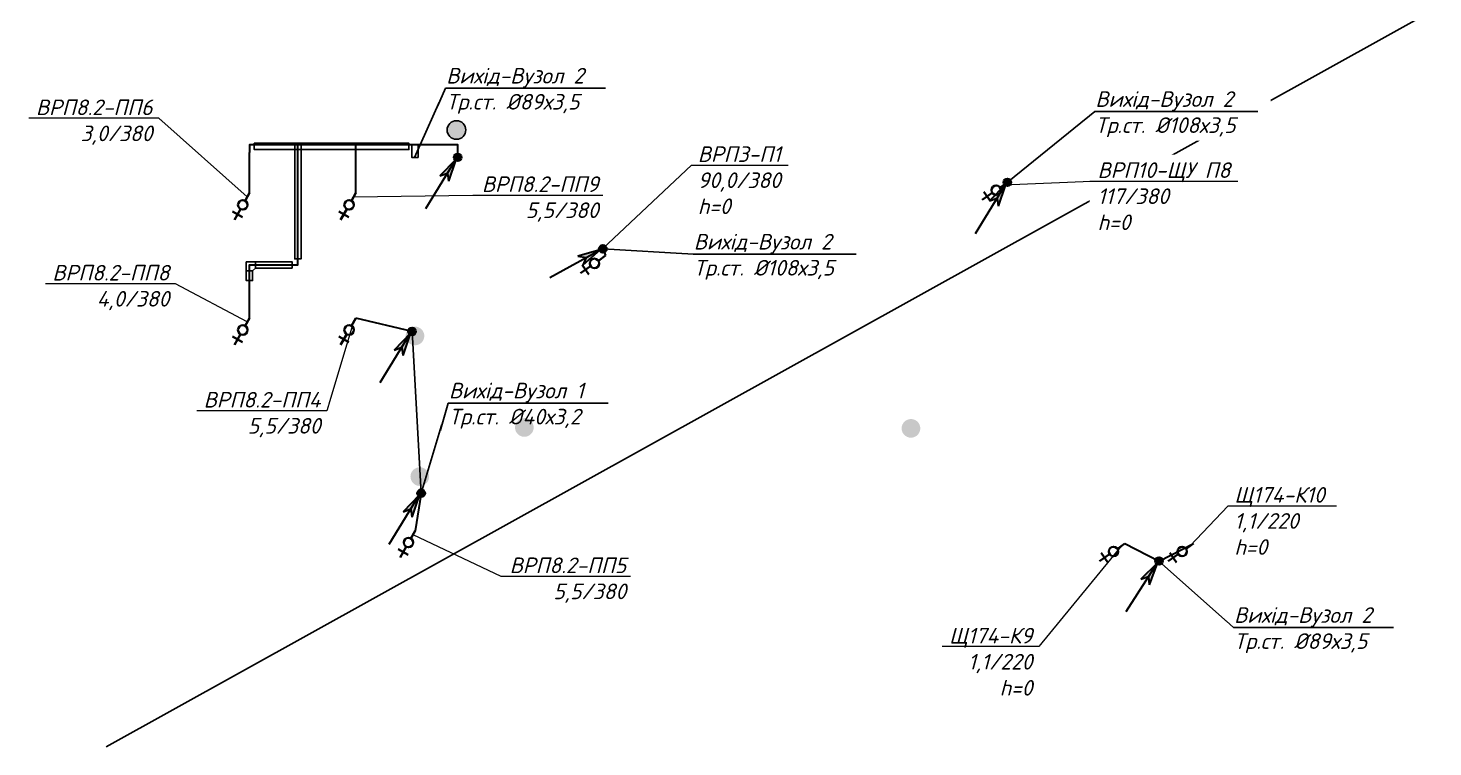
# Model space of a CAD drawing. Header units: millimetres. Extents: x -164867 to 807677, y -316775 to 513985.
# Drawn here: x 731310 to 753770, y 257976 to 269471 of the extents above; entities that cross this region are included whole.
import ezdxf
from ezdxf import colors
from ezdxf.entities.mleader import LeaderData, LeaderLine
from ezdxf.math import Vec2, Vec3

# ---------------------------------------------------------------- set-up
doc = ezdxf.new("R2010")
doc.units = ezdxf.units.MM
doc.layers.get('Defpoints').update_dxf_attribs({"color": 140})
for name, color, linetype, lineweight in [('E_Аварійні мережі', 1, 'Continuous', 30), ('E_В лотку', 5, 'Kabl_in_Lotok', 30), ('E_В лотку_аварійні', 1, 'Kabl_in_Lotok', 30), ('E_Обладнання', 84, 'Continuous', 35), ('E_Позначення', 7, 'Continuous', 15), ('E_Розп. мережі', 5, 'Continuous', 30)]:
    doc.layers.add(name, color=color, linetype=linetype, lineweight=lineweight)
doc.layers.add('выноски', color=7, linetype='Continuous')
doc.styles.add('GOST 2.304', font='isocpeui.ttf')
doc.styles.add('RomanS', font='romans.shx')
doc.styles.get("Standard").update_dxf_attribs({"font": 'arial.ttf'})
doc.styles.add('ГОСТ 2.304', font='isocpeui.ttf')
doc.linetypes.add('Kabl_in_Lotok', pattern='A,10,[130,ltypeshp.shx,S=1,R=0,X=0,Y=0],1,[130,ltypeshp.shx,S=1,R=90,X=0,Y=-1],1,[130,ltypeshp.shx,S=1,R=0,X=0,Y=0],10', length=22)

# ---------------------------------------------------------------- blocks, each defined once
blk = doc.blocks.new('электровывод')
at = {"color": 0, "linetype": 'ByBlock', "lineweight": -2}
for p, q in [((-123, 124), (-205, 207)), ((-202, 127), (-125, 204)), ((-59, 60), (0, 0))]:
    blk.add_line(p, q, dxfattribs=at)
blk.add_circle((-91, 92), 44.9, dxfattribs=at)
blk = doc.blocks.new('_None')
blk = doc.blocks.new('*U69')
at = {"lineweight": -2}
h = blk.add_hatch(color=256, dxfattribs=at)
edge = h.paths.add_edge_path()
edge.add_arc((0.07, 0), 1.28, 0, 360)
h = blk.add_hatch(color=256, dxfattribs=at)
h.paths.add_polyline_path([(-0.47, -0.71), (-5.33, -6.22), (-2.9, -5.18)])
h.paths.add_polyline_path([(-0.47, -0.71), (-2.9, -5.18), (-2.45, -7.79)])
for p, q in [((-9.24, -16.84), (-0.47, -0.71)), ((-0.47, -0.71), (-5.33, -6.22)), ((-0.47, -0.71), (-5.33, -6.22)), ((-0.47, -0.71), (-2.45, -7.79)), ((-0.47, -0.71), (-2.45, -7.79)), ((-5.33, -6.22), (-2.9, -5.18)), ((-5.33, -6.22), (-2.9, -5.18)), ((-2.9, -5.18), (-2.45, -7.79)), ((-2.9, -5.18), (-2.45, -7.79))]:
    blk.add_line(p, q, dxfattribs=at)
blk.add_circle((0.11, 0), 1.24, dxfattribs=at)
blk = doc.blocks.new('A$C7FF703E6')
at = {"linetype": 'Continuous'}
for p, q in [((0, 145), (100, 145)), ((0, 145), (0, 0)), ((100, 145), (145, 100)), ((145, 100), (145, 0)), ((145, 0), (0, 0))]:
    blk.add_line(p, q, dxfattribs=at)
blk = doc.blocks.new('Лотки покрівлі')
at = {"layer": 'Defpoints'}
for points in [[(67651, 48195), (65177, 48195), (65177, 48095), (67651, 48095)], [(67651, 48195), (65177, 48195), (65177, 48195), (67651, 48195)], [(67651, 48095), (65177, 48095), (65177, 48195), (67651, 48195)], [(67651, 48095), (65177, 48095), (65177, 48095), (67651, 48095)], [(65826, 48174), (65826, 46345), (65926, 46345), (65926, 48174)], [(65826, 48174), (65826, 46345), (65826, 46345), (65826, 48174)], [(65926, 48174), (65926, 46345), (65826, 46345), (65826, 48174)], [(65926, 48174), (65926, 46345), (65926, 46345), (65926, 48174)], [(67796, 47969), (67796, 48174), (67696, 48174), (67696, 47969)], [(67696, 47969), (67696, 48174), (67796, 48174), (67796, 47969)], [(67696, 47969), (67696, 48174), (67696, 48174), (67696, 47969)], [(67796, 47969), (67796, 48174), (67796, 48174), (67796, 47969)], [(65781, 46300), (65195, 46300), (65195, 46200), (65781, 46200)], [(65781, 46300), (65195, 46300), (65195, 46300), (65781, 46300)], [(65781, 46200), (65195, 46200), (65195, 46300), (65781, 46300)], [(65050, 46155), (65050, 46000), (65150, 46000), (65150, 46155)], [(65050, 46155), (65050, 46000), (65050, 46000), (65050, 46155)], [(65150, 46155), (65150, 46000), (65050, 46000), (65050, 46155)], [(65150, 46155), (65150, 46000), (65150, 46000), (65150, 46155)], [(65781, 46200), (65195, 46200), (65195, 46200), (65781, 46200)]]:
    blk.add_3dface(points, dxfattribs=at)
at = {"layer": 'Defpoints', "xscale": -1, "rotation": 180}
blk.add_blockref('A$C7FF703E6', (65050, 46300), dxfattribs=at)
at = {"layer": 'Defpoints', "style": 'RomanS', "flags": 9}
for tag, p in [('SYMBOL', (43986, 60117)), ('ID', (43986, 60114)), ('NAME', (43986, 60111)), ('TYP', (43986, 60107)), ('LENGTH', (43986, 60104)), ('ATT_1', (43986, 60101)), ('ATT_2', (43986, 60097)), ('ATT_3', (43986, 60094)), ('ATT_4', (43986, 60090)), ('ATT_5', (43986, 60086)), ('LUSTRO', (43986, 60083)), ('P1', (43986, 60079)), ('P2', (43986, 60076)), ('AN', (43986, 60073)), ('AN', (91705, -10656)), ('P2', (91705, -10659)), ('P1', (91705, -10662)), ('LUSTRO', (91705, -10665)), ('ATT_5', (91705, -10669)), ('ATT_4', (91705, -10672)), ('ATT_3', (91705, -10676)), ('ATT_2', (91705, -10679)), ('ATT_1', (91705, -10683)), ('LENGTH', (91705, -10686)), ('TYP', (91705, -10690)), ('NAME', (91705, -10693)), ('ID', (91705, -10696)), ('SYMBOL', (91705, -10699))]:
    blk.add_attdef(tag, p, '', height=3, dxfattribs=at)
at = {"layer": 'Defpoints', "flags": 1}
for tag, p in [('ATT_3', (67746, 48269)), ('ATT_2', (67746, 48269)), ('AN', (67746, 48269)), ('ATT_5', (67746, 48269)), ('ATT_4', (67746, 48269)), ('ATT_1', (67746, 48269)), ('TYP', (67746, 48269)), ('P2Y', (67746, 48269)), ('P2X', (67746, 48269)), ('P1Y', (67746, 48269)), ('P1X', (67746, 48269)), ('NAME', (67746, 48269)), ('ATT_3', (65082, 48145)), ('ATT_2', (65082, 48145)), ('AN', (65082, 48145)), ('ATT_5', (65082, 48145)), ('ATT_4', (65082, 48145)), ('ATT_1', (65082, 48145)), ('TYP', (65082, 48145)), ('P2Y', (65082, 48145)), ('P2X', (65082, 48145)), ('P1Y', (65082, 48145)), ('P1X', (65082, 48145)), ('NAME', (65082, 48145)), ('LENGTH', (65876, 48174)), ('ID', (65926, 48174)), ('LENGTH', (67746, 48145)), ('ID', (67746, 48095)), ('ID', (67696, 47969)), ('LENGTH', (67746, 47969)), ('AN', (65100, 46250)), ('ATT_5', (65100, 46250)), ('ATT_4', (65100, 46250)), ('ATT_3', (65100, 46250)), ('ATT_2', (65100, 46250)), ('ATT_1', (65100, 46250)), ('TYP', (65100, 46250)), ('P2Y', (65100, 46250)), ('P1Y', (65100, 46250)), ('P2X', (65100, 46250)), ('P1X', (65100, 46250)), ('NAME', (65100, 46250)), ('LENGTH', (65100, 46250)), ('ID', (65150, 46250)), ('AN', (65876, 46250)), ('ATT_5', (65876, 46250)), ('ATT_4', (65876, 46250)), ('ATT_3', (65876, 46250)), ('ATT_2', (65876, 46250)), ('ATT_1', (65876, 46250)), ('TYP', (65876, 46250)), ('LENGTH', (65876, 46250)), ('P2Y', (65876, 46250)), ('P1Y', (65876, 46250)), ('P2X', (65876, 46250)), ('P1X', (65876, 46250)), ('NAME', (65876, 46250)), ('ID', (65876, 46200)), ('AN', (65100, 46000)), ('ATT_5', (65100, 46000)), ('ATT_4', (65100, 46000)), ('ATT_3', (65100, 46000)), ('ATT_2', (65100, 46000)), ('ATT_1', (65100, 46000)), ('TYP', (65100, 46000)), ('LUSTRO', (65100, 46000)), ('P2Y', (65100, 46000)), ('P1Y', (65100, 46000)), ('P2X', (65100, 46000)), ('P1X', (65100, 46000)), ('NAME', (65100, 46000)), ('AN', (-582, 33794, 0)), ('ATT_5', (-582, 33794, 0)), ('ATT_4', (-582, 33794, 0)), ('ATT_3', (-582, 33794, 0)), ('ATT_2', (-582, 33794, 0)), ('ATT_1', (-582, 33794, 0)), ('TYP', (-582, 33794, 0)), ('LUSTRO', (-582, 33794, 0)), ('P2Y', (-582, 33794, 0)), ('P1Y', (-582, 33794, 0)), ('P2X', (-582, 33794, 0)), ('P1X', (-582, 33794, 0)), ('NAME', (-582, 33794, 0)), ('ID', (-367, 33439)), ('LENGTH', (-367, 33414)), ('AN', (146, 33414, 0)), ('ATT_5', (146, 33414, 0)), ('ATT_4', (146, 33414, 0)), ('ATT_3', (146, 33414, 0)), ('ATT_2', (146, 33414, 0)), ('ATT_1', (146, 33414, 0)), ('TYP', (146, 33414, 0)), ('LUSTRO', (146, 33414, 0)), ('P2Y', (146, 33414, 0)), ('P1Y', (146, 33414, 0)), ('P2X', (146, 33414, 0)), ('P1X', (146, 33414, 0)), ('NAME', (146, 33414, 0)), ('ID', (-367, 32340, 0)), ('LENGTH', (-367, 32315, 0)), ('AN', (146, 32315)), ('ATT_5', (146, 32315)), ('ATT_4', (146, 32315)), ('ATT_3', (146, 32315)), ('ATT_2', (146, 32315)), ('ATT_1', (146, 32315)), ('TYP', (146, 32315)), ('LUSTRO', (146, 32315)), ('P2Y', (146, 32315)), ('P1Y', (146, 32315)), ('P2X', (146, 32315)), ('P1X', (146, 32315)), ('NAME', (146, 32315)), ('AN', (31003, 25588)), ('ATT_5', (31003, 25588)), ('ATT_4', (31003, 25588)), ('ATT_3', (31003, 25588)), ('ATT_2', (31003, 25588)), ('ATT_1', (31003, 25588)), ('TYP', (31003, 25588)), ('ID', (31003, 25613)), ('LENGTH', (31003, 25588)), ('P2Y', (31003, 25588)), ('P1Y', (31003, 25588)), ('P2X', (31003, 25588)), ('P1X', (31003, 25588)), ('NAME', (31003, 25588)), ('AN', (33405, 25588)), ('ATT_5', (33405, 25588)), ('ATT_4', (33405, 25588)), ('ATT_3', (33405, 25588)), ('ATT_2', (33405, 25588)), ('ATT_1', (33405, 25588)), ('TYP', (33405, 25588)), ('P2Y', (33405, 25588)), ('P1Y', (33405, 25588)), ('P2X', (33405, 25588)), ('P1X', (33405, 25588)), ('NAME', (33405, 25588)), ('LENGTH', (33405, 25588)), ('ID', (33430, 25588)), ('LENGTH', (31511, 25518)), ('ID', (31536, 25518)), ('ID', (29603, 25313)), ('LENGTH', (29603, 25288)), ('ID', (30978, 25288)), ('AN', (31003, 25288)), ('ATT_5', (31003, 25288)), ('ATT_4', (31003, 25288)), ('ATT_3', (31003, 25288)), ('ATT_2', (31003, 25288)), ('ATT_1', (31003, 25288)), ('TYP', (31003, 25288)), ('LENGTH', (31003, 25288)), ('P2Y', (31003, 25288)), ('P1Y', (31003, 25288)), ('P2X', (31003, 25288)), ('P1X', (31003, 25288)), ('NAME', (31003, 25288)), ('AN', (31511, 25318)), ('ATT_5', (31511, 25318)), ('ATT_4', (31511, 25318)), ('ATT_3', (31511, 25318)), ('ATT_2', (31511, 25318)), ('ATT_1', (31511, 25318)), ('TYP', (31511, 25318)), ('LUSTRO', (31511, 25318)), ('P2Y', (31511, 25318)), ('P1Y', (31511, 25318)), ('P2X', (31511, 25318)), ('P1X', (31511, 25318)), ('NAME', (31511, 25318)), ('AN', (33405, 25318)), ('ATT_5', (33405, 25318)), ('ATT_4', (33405, 25318)), ('ATT_3', (33405, 25318)), ('ATT_2', (33405, 25318)), ('ATT_1', (33405, 25318)), ('TYP', (33405, 25318)), ('LUSTRO', (33405, 25318)), ('P2Y', (33405, 25318)), ('P1Y', (33405, 25318)), ('P2X', (33405, 25318)), ('P1X', (33405, 25318)), ('NAME', (33405, 25318)), ('AN', (-1644, 21431)), ('ATT_5', (-1644, 21431)), ('ATT_4', (-1644, 21431)), ('ATT_3', (-1644, 21431)), ('ATT_2', (-1644, 21431)), ('ATT_1', (-1644, 21431)), ('TYP', (-1644, 21431)), ('LUSTRO', (-1644, 21431)), ('P2Y', (-1644, 21431)), ('P1Y', (-1644, 21431)), ('P2X', (-1644, 21431)), ('P1X', (-1644, 21431)), ('NAME', (-1644, 21431)), ('LENGTH', (-797, 21431)), ('ID', (-797, 21406)), ('AN', (-1644, 19409)), ('ATT_5', (-1644, 19409)), ('ATT_4', (-1644, 19409)), ('ATT_3', (-1644, 19409)), ('ATT_2', (-1644, 19409)), ('ATT_1', (-1644, 19409)), ('TYP', (-1644, 19409)), ('LUSTRO', (-1644, 19409)), ('P2Y', (-1644, 19409)), ('P1Y', (-1644, 19409)), ('P2X', (-1644, 19409)), ('P1X', (-1644, 19409)), ('NAME', (-1644, 19409)), ('LENGTH', (-797, 19409)), ('ID', (-797, 19384)), ('AN', (-1644, 18289)), ('ATT_5', (-1644, 18289)), ('ATT_4', (-1644, 18289)), ('ATT_3', (-1644, 18289)), ('ATT_2', (-1644, 18289)), ('ATT_1', (-1644, 18289)), ('TYP', (-1644, 18289)), ('LUSTRO', (-1644, 18289)), ('P2Y', (-1644, 18289)), ('P1Y', (-1644, 18289)), ('P2X', (-1644, 18289)), ('P1X', (-1644, 18289)), ('NAME', (-1644, 18289)), ('LENGTH', (-797, 18289)), ('ID', (-797, 18264)), ('AN', (-1644, 17184)), ('ATT_5', (-1644, 17184)), ('ATT_4', (-1644, 17184)), ('ATT_3', (-1644, 17184)), ('ATT_2', (-1644, 17184)), ('ATT_1', (-1644, 17184)), ('TYP', (-1644, 17184)), ('LUSTRO', (-1644, 17184)), ('P2Y', (-1644, 17184)), ('P1Y', (-1644, 17184)), ('P2X', (-1644, 17184)), ('P1X', (-1644, 17184)), ('NAME', (-1644, 17184)), ('LENGTH', (-797, 17184)), ('ID', (-797, 17159)), ('AN', (70986, 16462)), ('ATT_5', (70986, 16462)), ('ATT_4', (70986, 16462)), ('ATT_3', (70986, 16462)), ('ATT_2', (70986, 16462)), ('ATT_1', (70986, 16462)), ('TYP', (70986, 16462)), ('P2Y', (70986, 16462)), ('P1Y', (70986, 16462)), ('P2X', (70986, 16462)), ('P1X', (70986, 16462)), ('NAME', (70986, 16462)), ('AN', (-1644, 16079)), ('ATT_5', (-1644, 16079)), ('ATT_4', (-1644, 16079)), ('ATT_3', (-1644, 16079)), ('ATT_2', (-1644, 16079)), ('ATT_1', (-1644, 16079)), ('TYP', (-1644, 16079)), ('LUSTRO', (-1644, 16079)), ('P2Y', (-1644, 16079)), ('P1Y', (-1644, 16079)), ('P2X', (-1644, 16079)), ('P1X', (-1644, 16079)), ('NAME', (-1644, 16079)), ('LENGTH', (-797, 16079)), ('ID', (-797, 16054)), ('AN', (-1644, 14974)), ('ATT_5', (-1644, 14974)), ('ATT_4', (-1644, 14974)), ('ATT_3', (-1644, 14974)), ('ATT_2', (-1644, 14974)), ('ATT_1', (-1644, 14974)), ('TYP', (-1644, 14974)), ('LUSTRO', (-1644, 14974)), ('P2Y', (-1644, 14974)), ('P1Y', (-1644, 14974)), ('P2X', (-1644, 14974)), ('P1X', (-1644, 14974)), ('NAME', (-1644, 14974)), ('LENGTH', (-797, 14974)), ('ID', (-797, 14949)), ('ID', (-657, 14644)), ('LENGTH', (-582, 14644)), ('ID', (66933, 14684)), ('LENGTH', (66933, 14609)), ('LENGTH', (67906, 14609)), ('ID', (67906, 14684)), ('AN', (68533, 14609)), ('ATT_5', (68533, 14609)), ('ATT_4', (68533, 14609)), ('ATT_3', (68533, 14609)), ('ATT_2', (68533, 14609)), ('ATT_1', (68533, 14609)), ('TYP', (68533, 14609)), ('P2Y', (68533, 14609)), ('P1Y', (68533, 14609)), ('P2X', (68533, 14609)), ('P1X', (68533, 14609)), ('NAME', (68533, 14609)), ('LENGTH', (69386, 14609)), ('ID', (69386, 14684)), ('AN', (69506, 14609)), ('ATT_5', (69506, 14609)), ('ATT_4', (69506, 14609)), ('ATT_3', (69506, 14609)), ('ATT_2', (69506, 14609)), ('ATT_1', (69506, 14609)), ('TYP', (69506, 14609)), ('P2Y', (69506, 14609)), ('P1Y', (69506, 14609)), ('P2X', (69506, 14609)), ('P1X', (69506, 14609)), ('NAME', (69506, 14609)), ('ID', (70911, 14609)), ('AN', (70986, 14609)), ('ATT_5', (70986, 14609)), ('ATT_4', (70986, 14609)), ('ATT_3', (70986, 14609)), ('ATT_2', (70986, 14609)), ('ATT_1', (70986, 14609)), ('TYP', (70986, 14609)), ('LENGTH', (70986, 14609)), ('P2Y', (70986, 14609)), ('P1Y', (70986, 14609)), ('P2X', (70986, 14609)), ('P1X', (70986, 14609)), ('NAME', (70986, 14609)), ('LENGTH', (70986, 14489)), ('ID', (71061, 14489)), ('AN', (70986, 11569)), ('ATT_5', (70986, 11569)), ('ATT_4', (70986, 11569)), ('ATT_3', (70986, 11569)), ('ATT_2', (70986, 11569)), ('ATT_1', (70986, 11569)), ('TYP', (70986, 11569)), ('P2Y', (70986, 11569)), ('P1Y', (70986, 11569)), ('P2X', (70986, 11569)), ('P1X', (70986, 11569)), ('NAME', (70986, 11569)), ('ATT_3', (66940, 3004)), ('ATT_2', (66940, 3004)), ('AN', (66940, 3004)), ('ATT_5', (66940, 3004)), ('ATT_4', (66940, 3004)), ('ATT_1', (66940, 3004)), ('TYP', (66940, 3004)), ('ID', (66940, 3029)), ('LENGTH', (66940, 3004)), ('P2Y', (66940, 3004)), ('P2X', (66940, 3004)), ('P1Y', (66940, 3004)), ('P1X', (66940, 3004)), ('NAME', (66940, 3004)), ('ATT_3', (70972, 3004)), ('ATT_2', (70972, 3004)), ('AN', (70972, 3004)), ('ATT_5', (70972, 3004)), ('ATT_4', (70972, 3004)), ('ATT_1', (70972, 3004)), ('TYP', (70972, 3004)), ('P2Y', (70972, 3004)), ('P2X', (70972, 3004)), ('P1Y', (70972, 3004)), ('P1X', (70972, 3004)), ('NAME', (70972, 3004)), ('ID', (66915, 2250)), ('LENGTH', (66940, 2250)), ('AN', (12550, 750)), ('ATT_5', (12550, 750)), ('ATT_4', (12550, 750)), ('ATT_3', (12550, 750)), ('ATT_2', (12550, 750)), ('ATT_1', (12550, 750)), ('TYP', (12550, 750)), ('ID', (12550, 775)), ('P2Y', (12550, 750)), ('P1Y', (12550, 750)), ('P2X', (12550, 750)), ('P1X', (12550, 750)), ('NAME', (12550, 750)), ('LENGTH', (12550, 750)), ('AN', (15171, 750)), ('ATT_5', (15171, 750)), ('ATT_4', (15171, 750)), ('ATT_3', (15171, 750)), ('ATT_2', (15171, 750)), ('ATT_1', (15171, 750)), ('TYP', (15171, 750)), ('LUSTRO', (15171, 750)), ('P2Y', (15171, 750)), ('P1Y', (15171, 750)), ('P2X', (15171, 750)), ('P1X', (15171, 750)), ('NAME', (15171, 750)), ('ID', (12525, 0)), ('LENGTH', (12550, 0))]:
    blk.add_attdef(tag, p, '', height=25, dxfattribs=at)
for tag, p in [('LENGTH', (66836, 15180)), ('LENGTH', (66836, 15015)), ('ID', (66911, 15180)), ('LUSTRO', (66836, 14895)), ('ATT_3', (66836, 14895)), ('ATT_2', (66836, 14895)), ('P2Y', (66836, 14895)), ('P2X', (66836, 14895)), ('LUSTRO', (66836, 14729)), ('ATT_3', (66836, 14729)), ('ATT_2', (66836, 14729)), ('ATT_5', (66836, 14895)), ('ATT_4', (66836, 14895)), ('ATT_1', (66836, 14895)), ('NAME', (66836, 14895)), ('TYP', (66836, 14895)), ('P1Y', (66836, 14895)), ('P1X', (66836, 14895)), ('AN', (66836, 14895)), ('ATT_4', (66836, 14729)), ('ATT_5', (66836, 14729)), ('ATT_1', (66836, 14729)), ('NAME', (66836, 14729)), ('ID', (66911, 15015)), ('P2Y', (66836, 14729)), ('P2X', (66836, 14729)), ('TYP', (66836, 14729)), ('P1Y', (66836, 14729)), ('P1X', (66836, 14729)), ('AN', (66836, 14729))]:
    blk.add_attdef(tag, p, '', height=25, rotation=90, dxfattribs=at)

msp = doc.modelspace()

# ---------------------------------------------------------------- linework, layer by layer
at = {"layer": 'E_Аварійні мережі'}
for points in [[(736548.16, 266834.03), (736548.16, 267602.93)], [(734848.21, 266833.87), (734848.23, 267483.87)], [(734848.2, 264833.54), (734848.2, 265433.16)], [(737448.16, 264618.58), (736548.16, 264833.54)], [(737593.76, 262033.54), (737498.03, 261434)]]:
    msp.add_lwpolyline(points, dxfattribs=at)
msp.add_circle((737448.16, 264618.58), 25, dxfattribs=at)
at = {"layer": 'E_В лотку'}
msp.add_circle((746967.25, 267003.12), 50, dxfattribs=at)
at = {"layer": 'E_В лотку_аварійні', "ltscale": 100}
for points in [[(734848.2, 265433.16), (734848.2, 265683.16), (735623.92, 265683.16), (735623.92, 267602.93)], [(738179.19, 267402.93), (738179.19, 267602.93), (734848.23, 267602.93), (734848.23, 267483.87)]]:
    msp.add_lwpolyline(points, dxfattribs=at)
at = {"layer": 'E_Розп. мережі'}
for points in [[(740448.82, 265955.83), (740491.23, 265955.83), (740544, 265832.54)], [(748842.13, 261227.13), (749391.74, 260947.93), (749941.13, 261227.13)]]:
    msp.add_lwpolyline(points, dxfattribs=at)

# ---------------------------------------------------------------- block references
at = {"layer": 'E_Аварійні мережі', "xscale": 50.00000000000003, "yscale": 50.00000000000003, "zscale": 50.00000000000003, "rotation": 357.0874877686715}
for p in [(738172.9, 267403.28), (737442.57, 264618.93), (737588.17, 262033.89)]:
    msp.add_blockref('*U69', p, dxfattribs=at)
at = {"layer": 'E_Обладнання', "xscale": -1.687500000021706, "yscale": 1.687500000021705, "zscale": 1.687500000021704}
for p, rotation in [((746967.25, 267003.12), 169.4892115701172), ((734848.2, 266833.87), 195.3553398240153), ((736548.16, 266834.03), 195.3553398240153), ((740544, 265832.54), 169.4892115701172), ((734848.2, 264833.54), 195.3553398240153), ((736548.16, 264833.54), 195.3553398240153), ((737498.03, 261434), 195.3553398240153), ((748842.13, 261227.13), 169.4892115701172), ((749941.13, 261227.13), 169.4892115701172)]:
    msp.add_blockref('электровывод', p, dxfattribs=dict(at, rotation=rotation))
at = {"layer": 'E_Розп. мережі'}
for p, xscale, yscale, zscale, rotation in [((746961.66, 267003.46), 50.00000000000003, 50.00000000000003, 50.00000000000003, 357.0874877686715), ((749386.16, 260948.39), 50.00000000000002, 50.00000000000002, 50.00000000000002, 355.953213338055)]:
    msp.add_blockref('*U69', p, dxfattribs=dict(at, xscale=xscale, yscale=yscale, zscale=zscale, rotation=rotation))

# ---------------------------------------------------------------- next in the draw order: leaders
at = {"layer": 'Defpoints', "color": 2, "ltscale": 100}
ml = msp.add_multileader_mtext('Standard', dxfattribs=at)
ml.set_content('Показати гусаки\\PДодати трубу поліамідну', color=2, style='ГОСТ 2.304')
ml.set_leader_properties(color=256, linetype='ByLayer', lineweight=-1)
ml.set_arrow_properties(name='NONE')
ml.build(insert=Vec2(0, 0))
ml.multileader.update_dxf_attribs({"has_dogleg": 0, "text_left_attachment_type": 6, "text_right_attachment_type": 6, "text_top_attachment_type": 10, "dogleg_length": 0, "arrow_head_size": 5})
ctx = ml.context
ctx.base_point, ctx.char_height, ctx.arrow_head_size, ctx.landing_gap_size, ctx.plane_origin = Vec3(774032.72, 281005.14), 937.5, 5, 500, Vec3(775562.78, 281362.64)
ctx.left_attachment, ctx.right_attachment = 6, 6
notes = []
notes.append((ctx, [(0, (1, 1, 0), (774032.72, 281005.14), (1, 0), 0, [(2, [(732558.46, 257976.42)], 0, [])])]))
ctx.mtext.insert, ctx.mtext.flow_direction = Vec3(774532.72, 282223.89), 5
ctx.mtext.has_bg_fill, ctx.mtext.bg_color, ctx.mtext.bg_scale_factor, ctx.mtext.bg_transparency, ctx.mtext.use_window_bg_color = 1, -1027028792, 1.5, 0, 1
for ctx, leaders in notes:
    for number, flags, end, landing, length, lines in leaders:
        leader = LeaderData()
        leader.index, (leader.has_last_leader_line, leader.has_dogleg_vector, leader.attachment_direction) = number, flags
        leader.last_leader_point, leader.dogleg_vector, leader.dogleg_length = Vec3(end), Vec3(landing), length
        for number, points, colour, breaks in lines:
            line = LeaderLine()
            line.index, line.vertices, line.color, line.breaks = number, Vec3.list(points), colors.encode_raw_color(colour), breaks
            leader.lines.append(line)
        ctx.leaders.append(leader)

# ---------------------------------------------------------------- next in the draw order: hatches: boundary and pattern name
h = msp.add_hatch(color=1)
h.dxf.hatch_style = 1
h.paths.add_polyline_path([(745276.25, 263070.14, 1), (745574.6, 263070.14, 1)])

# ---------------------------------------------------------------- next in the draw order: leaders
at = {"layer": 'E_Позначення'}
ml = msp.add_multileader_mtext('Standard', dxfattribs=at)
ml.set_content('Щ174-К9\\P1,1/220\\Ph=0', color=256, style='ГОСТ 2.304')
ml.set_leader_properties(color=256, linetype='ByLayer', lineweight=-1)
ml.set_arrow_properties(name='NONE')
ml.build(insert=Vec2(0, 0))
ml.multileader.update_dxf_attribs({"has_dogleg": 0, "text_left_attachment_type": 6, "text_right_attachment_type": 6, "dogleg_length": 0, "arrow_head_size": 1})
ctx = ml.context
ctx.base_point, ctx.char_height, ctx.arrow_head_size, ctx.landing_gap_size, ctx.plane_origin = Vec3(745850.96, 259579.84), 250, 1, 100, Vec3(768570.49, 260586.5)
ctx.left_attachment, ctx.right_attachment, ctx.text_align_type = 6, 6, 2
notes = []
notes.append((ctx, [(1, (1, 1, 0), (747467.63, 259579.84), (-1, 0), 0, [(0, [(748783.53, 261186.4)], 0, [])])]))
ctx.mtext.insert, ctx.mtext.alignment, ctx.mtext.flow_direction = Vec3(747367.63, 259879.84), 3, 5
ctx.mtext.has_bg_fill, ctx.mtext.bg_color, ctx.mtext.bg_scale_factor, ctx.mtext.bg_transparency, ctx.mtext.use_window_bg_color = 1, -1027028792, 1.5, 0, 1
at = {"layer": 'выноски', "color": 6, "ltscale": 100}
ml = msp.add_multileader_mtext('Standard', dxfattribs=at)
ml.set_content('Вихід-Вузол 2\\PТр.ст. %%C89х3,5 ', color=6, style='GOST 2.304')
ml.set_leader_properties()
ml.set_arrow_properties(name='NONE')
ml.build(insert=Vec2(0, 0))
ml.multileader.update_dxf_attribs({"text_left_attachment_type": 6, "text_right_attachment_type": 6})
ctx = ml.context
ctx.base_point, ctx.char_height, ctx.plane_origin = Vec3(737993.31, 268509.19), 250, Vec3(735821.31, 276360.14)
ctx.left_attachment, ctx.right_attachment = 6, 6
notes.append((ctx, [(0, (1, 1, 0), (737985.31, 268509.19), (1, 0), 8, [(1, [(737488.32, 267403.28)], 0, [])])]))
ctx.mtext.insert, ctx.mtext.width, ctx.mtext.defined_height, ctx.mtext.flow_direction = Vec3(737995.31, 268834.19), 2678.4939, 297.17, 5
ctx.mtext.has_bg_fill, ctx.mtext.bg_color, ctx.mtext.bg_scale_factor, ctx.mtext.bg_transparency, ctx.mtext.use_window_bg_color = 1, -1023410167, 1.5, 0, 1
ml = msp.add_multileader_mtext('Standard', dxfattribs=at)
ml.set_content('Вихід-Вузол 2\\PТр.ст. %%C108х3,5 ', color=6, style='GOST 2.304')
ml.set_leader_properties()
ml.set_arrow_properties(name='NONE')
ml.build(insert=Vec2(0, 0))
ml.multileader.update_dxf_attribs({"text_left_attachment_type": 6, "text_right_attachment_type": 6})
ctx = ml.context
ctx.base_point, ctx.char_height, ctx.plane_origin = Vec3(748371.88, 268135.41), 250, Vec3(745508.43, 275986.36)
ctx.left_attachment, ctx.right_attachment = 6, 6
notes.append((ctx, [(0, (1, 1, 0), (748363.88, 268135.41), (1, 0), 8, [(1, [(746961.66, 267003.46)], 0, [])])]))
ctx.mtext.insert, ctx.mtext.width, ctx.mtext.defined_height, ctx.mtext.flow_direction = Vec3(748373.88, 268460.41), 2678.4939, 297.17, 5
ctx.mtext.has_bg_fill, ctx.mtext.bg_color, ctx.mtext.bg_scale_factor, ctx.mtext.bg_transparency, ctx.mtext.use_window_bg_color = 1, -1023410167, 1.5, 0, 1
ml = msp.add_multileader_mtext('Standard', dxfattribs=at)
ml.set_content('Вихід-Вузол 2\\PТр.ст. %%C108х3,5 ', color=6, style='GOST 2.304')
ml.set_leader_properties()
ml.set_arrow_properties(name='NONE')
ml.build(insert=Vec2(0, 0))
ml.multileader.update_dxf_attribs({"text_left_attachment_type": 6, "text_right_attachment_type": 6})
ctx = ml.context
ctx.base_point, ctx.char_height, ctx.plane_origin = Vec3(741950.83, 265854.63), 250, Vec3(738998.17, 274801.39)
ctx.left_attachment, ctx.right_attachment = 6, 6
notes.append((ctx, [(0, (1, 1, 0), (741942.83, 265854.63), (1, 0), 8, [(1, [(740497.89, 265940.27)], 0, [])])]))
ctx.mtext.insert, ctx.mtext.width, ctx.mtext.defined_height, ctx.mtext.flow_direction = Vec3(741952.83, 266179.63), 2678.4939, 297.17, 5
ctx.mtext.has_bg_fill, ctx.mtext.bg_color, ctx.mtext.bg_scale_factor, ctx.mtext.bg_transparency, ctx.mtext.use_window_bg_color = 1, -1023410167, 1.5, 0, 1
ml = msp.add_multileader_mtext('Standard', dxfattribs=at)
ml.set_content('Вихід-Вузол 1\\PТр.ст. %%C40х3,2 ', color=6, style='GOST 2.304')
ml.set_leader_properties()
ml.set_arrow_properties(name='NONE')
ml.build(insert=Vec2(0, 0))
ml.multileader.update_dxf_attribs({"text_left_attachment_type": 6, "text_right_attachment_type": 6})
ctx = ml.context
ctx.base_point, ctx.char_height, ctx.plane_origin = Vec3(738036.25, 263474.62), 250, Vec3(735737.93, 263971.39)
ctx.left_attachment, ctx.right_attachment = 6, 6
notes.append((ctx, [(0, (1, 1, 0), (738028.25, 263474.62), (1, 0), 8, [(0, [(737448.16, 264618.58), (737593.76, 262033.54)], 0, [])])]))
ctx.mtext.insert, ctx.mtext.width, ctx.mtext.defined_height, ctx.mtext.flow_direction = Vec3(738038.25, 263799.62), 2678.4939, 297.17, 5
ctx.mtext.has_bg_fill, ctx.mtext.bg_color, ctx.mtext.bg_scale_factor, ctx.mtext.bg_transparency, ctx.mtext.use_window_bg_color = 1, -1023410167, 1.5, 0, 1
ml = msp.add_multileader_mtext('Standard', dxfattribs=at)
ml.set_content('Вихід-Вузол 2\\PТр.ст. %%C89х3,5 ', color=6, style='GOST 2.304')
ml.set_leader_properties()
ml.set_arrow_properties(name='NONE')
ml.build(insert=Vec2(0, 0))
ml.multileader.update_dxf_attribs({"text_left_attachment_type": 6, "text_right_attachment_type": 6})
ctx = ml.context
ctx.base_point, ctx.char_height, ctx.plane_origin = Vec3(750590.15, 259884.86), 250, Vec3(748418.16, 267735.81)
ctx.left_attachment, ctx.right_attachment = 6, 6
notes.append((ctx, [(0, (1, 1, 0), (750582.15, 259884.86), (1, 0), 8, [(1, [(749386.16, 260948.39)], 0, [])])]))
ctx.mtext.insert, ctx.mtext.width, ctx.mtext.defined_height, ctx.mtext.flow_direction = Vec3(750592.15, 260209.86), 2678.4939, 297.17, 5
ctx.mtext.has_bg_fill, ctx.mtext.bg_color, ctx.mtext.bg_scale_factor, ctx.mtext.bg_transparency, ctx.mtext.use_window_bg_color = 1, -1023410167, 1.5, 0, 1
for ctx, leaders in notes:
    for number, flags, end, landing, length, lines in leaders:
        leader = LeaderData()
        leader.index, (leader.has_last_leader_line, leader.has_dogleg_vector, leader.attachment_direction) = number, flags
        leader.last_leader_point, leader.dogleg_vector, leader.dogleg_length = Vec3(end), Vec3(landing), length
        for number, points, colour, breaks in lines:
            line = LeaderLine()
            line.index, line.vertices, line.color, line.breaks = number, Vec3.list(points), colors.encode_raw_color(colour), breaks
            leader.lines.append(line)
        ctx.leaders.append(leader)

# ---------------------------------------------------------------- next in the draw order: hatches: boundary and pattern name
h = msp.add_hatch(color=1)
h.dxf.hatch_style = 1
h.paths.add_polyline_path([(738009.37, 267841.05, 1), (738307.72, 267841.05, 1)])
h = msp.add_hatch(color=1)
h.dxf.hatch_style = 1
h.paths.add_polyline_path([(737346.23, 264547.47, 1), (737644.58, 264547.47, 1)])
h = msp.add_hatch(color=1)
h.dxf.hatch_style = 1
h.paths.add_polyline_path([(739094.81, 263084.49, 1), (739393.16, 263084.49, 1)])
h = msp.add_hatch(color=1)
h.dxf.hatch_style = 1
h.paths.add_polyline_path([(737423.18, 262298.67, 1), (737721.53, 262298.67, 1)])

# ---------------------------------------------------------------- next in the draw order: linework, layer by layer
at = {"color": 1}
msp.add_circle((738158.54, 267841.05), 149.17, dxfattribs=at)

# ---------------------------------------------------------------- next in the draw order: block references
at = {"layer": 'E_Розп. мережі', "color": 2}
msp.add_blockref('Лотки покрівлі', (669748.16, 219433.54), dxfattribs=at)

# ---------------------------------------------------------------- next in the draw order: leaders
at = {"layer": 'E_Позначення'}
ml = msp.add_multileader_mtext('Standard', dxfattribs=at)
ml.set_content('ВРП10-ЩУ П8\\P117/380\\Ph=0', color=256, style='ГОСТ 2.304')
ml.set_leader_properties(color=256, linetype='ByLayer', lineweight=-1)
ml.set_arrow_properties(name='NONE')
ml.build(insert=Vec2(0, 0))
ml.multileader.update_dxf_attribs({"has_dogleg": 0, "text_left_attachment_type": 6, "text_right_attachment_type": 6, "dogleg_length": 0, "arrow_head_size": 1})
ctx = ml.context
ctx.base_point, ctx.char_height, ctx.arrow_head_size, ctx.landing_gap_size, ctx.plane_origin = Vec3(748308.45, 267024.01), 250, 1, 100, Vec3(766695.61, 266362.49)
ctx.left_attachment, ctx.right_attachment = 6, 6
notes = []
notes.append((ctx, [(0, (1, 1, 0), (748308.45, 267024.01), (1, 0), 0, [(0, [(746908.65, 266962.39)], 0, [])])]))
ctx.mtext.insert, ctx.mtext.flow_direction = Vec3(748408.45, 267324.01), 5
ctx.mtext.has_bg_fill, ctx.mtext.bg_color, ctx.mtext.bg_scale_factor, ctx.mtext.bg_transparency, ctx.mtext.use_window_bg_color = 1, -1027028792, 1.5, 0, 1
ml = msp.add_multileader_mtext('Standard', dxfattribs=at)
ml.set_content('Щ174-К10\\P1,1/220\\Ph=0', color=256, style='ГОСТ 2.304')
ml.set_leader_properties(color=256, linetype='ByLayer', lineweight=-1)
ml.set_arrow_properties(name='NONE')
ml.build(insert=Vec2(0, 0))
ml.multileader.update_dxf_attribs({"has_dogleg": 0, "text_left_attachment_type": 6, "text_right_attachment_type": 6, "dogleg_length": 0, "arrow_head_size": 1})
ctx = ml.context
ctx.base_point, ctx.char_height, ctx.arrow_head_size, ctx.landing_gap_size, ctx.plane_origin = Vec3(750495.66, 261831.51), 250, 1, 100, Vec3(769669.49, 260586.5)
ctx.left_attachment, ctx.right_attachment = 6, 6
notes.append((ctx, [(0, (1, 1, 0), (750495.66, 261831.51), (1, 0), 0, [(0, [(749882.53, 261186.4)], 0, [])])]))
ctx.mtext.insert, ctx.mtext.flow_direction = Vec3(750595.66, 262131.51), 5
ctx.mtext.has_bg_fill, ctx.mtext.bg_color, ctx.mtext.bg_scale_factor, ctx.mtext.bg_transparency, ctx.mtext.use_window_bg_color = 1, -1027028792, 1.5, 0, 1
for ctx, leaders in notes:
    for number, flags, end, landing, length, lines in leaders:
        leader = LeaderData()
        leader.index, (leader.has_last_leader_line, leader.has_dogleg_vector, leader.attachment_direction) = number, flags
        leader.last_leader_point, leader.dogleg_vector, leader.dogleg_length = Vec3(end), Vec3(landing), length
        for number, points, colour, breaks in lines:
            line = LeaderLine()
            line.index, line.vertices, line.color, line.breaks = number, Vec3.list(points), colors.encode_raw_color(colour), breaks
            leader.lines.append(line)
        ctx.leaders.append(leader)

# ---------------------------------------------------------------- next in the draw order: leaders
ml = msp.add_multileader_mtext('Standard', dxfattribs=at)
ml.set_content('ВРП8.2-ПП6\\P3,0/380', color=256, style='ГОСТ 2.304')
ml.set_leader_properties(color=256, linetype='ByLayer', lineweight=-1)
ml.set_arrow_properties(name='NONE')
ml.build(insert=Vec2(0, 0))
ml.multileader.update_dxf_attribs({"has_dogleg": 0, "text_left_attachment_type": 6, "text_right_attachment_type": 6, "dogleg_length": 0, "arrow_head_size": 1})
ctx = ml.context
ctx.base_point, ctx.char_height, ctx.arrow_head_size, ctx.landing_gap_size, ctx.plane_origin = Vec3(731303.46, 268028.52), 250, 1, 100, Vec3(755890.99, 265343.17)
ctx.left_attachment, ctx.right_attachment, ctx.text_align_type = 6, 6, 2
notes = []
notes.append((ctx, [(1, (1, 1, 0), (733398.16, 268028.52), (-1, 0), 0, [(0, [(734813.24, 266771.66)], 0, [])])]))
ctx.mtext.insert, ctx.mtext.alignment, ctx.mtext.flow_direction = Vec3(733298.16, 268328.52), 3, 5
ctx.mtext.has_bg_fill, ctx.mtext.bg_color, ctx.mtext.bg_scale_factor, ctx.mtext.bg_transparency, ctx.mtext.use_window_bg_color = 1, -1027028792, 1.5, 0, 1
ml = msp.add_multileader_mtext('Standard', dxfattribs=at)
ml.set_content('ВРП3-П1\\P90,0/380\\Ph=0', color=256, style='ГОСТ 2.304')
ml.set_leader_properties(color=256, linetype='ByLayer', lineweight=-1)
ml.set_arrow_properties(name='NONE')
ml.build(insert=Vec2(0, 0))
ml.multileader.update_dxf_attribs({"has_dogleg": 0, "text_left_attachment_type": 6, "text_right_attachment_type": 6, "dogleg_length": 0, "arrow_head_size": 1})
ctx = ml.context
ctx.base_point, ctx.char_height, ctx.arrow_head_size, ctx.landing_gap_size, ctx.plane_origin = Vec3(741916.89, 267279.88), 250, 1, 100, Vec3(760563.25, 266273.18)
ctx.left_attachment, ctx.right_attachment = 6, 6
notes.append((ctx, [(0, (1, 1, 0), (741916.89, 267279.88), (1, 0), 0, [(0, [(740493.2, 265943.32)], 0, [])])]))
ctx.mtext.insert, ctx.mtext.flow_direction = Vec3(742016.89, 267579.88), 5
ctx.mtext.has_bg_fill, ctx.mtext.bg_color, ctx.mtext.bg_scale_factor, ctx.mtext.bg_transparency, ctx.mtext.use_window_bg_color = 1, -1027028792, 1.5, 0, 1
ml = msp.add_multileader_mtext('Standard', dxfattribs=at)
ml.set_content('ВРП8.2-ПП8\\P4,0/380', color=256, style='ГОСТ 2.304')
ml.set_leader_properties(color=256, linetype='ByLayer', lineweight=-1)
ml.set_arrow_properties(name='NONE')
ml.build(insert=Vec2(0, 0))
ml.multileader.update_dxf_attribs({"has_dogleg": 0, "text_left_attachment_type": 6, "text_right_attachment_type": 6, "dogleg_length": 0, "arrow_head_size": 1})
ctx = ml.context
ctx.base_point, ctx.char_height, ctx.arrow_head_size, ctx.landing_gap_size, ctx.plane_origin = Vec3(731558.85, 265383.63), 250, 1, 100, Vec3(755890.99, 263342.84)
ctx.left_attachment, ctx.right_attachment, ctx.text_align_type = 6, 6, 2
notes.append((ctx, [(1, (1, 1, 0), (733668.32, 265383.63), (-1, 0), 0, [(0, [(734813.24, 264771.33)], 0, [])])]))
ctx.mtext.insert, ctx.mtext.alignment, ctx.mtext.flow_direction = Vec3(733568.32, 265683.63), 3, 5
ctx.mtext.has_bg_fill, ctx.mtext.bg_color, ctx.mtext.bg_scale_factor, ctx.mtext.bg_transparency, ctx.mtext.use_window_bg_color = 1, -1027028792, 1.5, 0, 1
ml = msp.add_multileader_mtext('Standard', dxfattribs=at)
ml.set_content('ВРП8.2-ПП5\\P5,5/380', color=256, style='ГОСТ 2.304')
ml.set_leader_properties(color=256, linetype='ByLayer', lineweight=-1)
ml.set_arrow_properties(name='NONE')
ml.build(insert=Vec2(0, 0))
ml.multileader.update_dxf_attribs({"has_dogleg": 0, "text_left_attachment_type": 6, "text_right_attachment_type": 6, "dogleg_length": 0, "arrow_head_size": 1})
ctx = ml.context
ctx.base_point, ctx.char_height, ctx.arrow_head_size, ctx.landing_gap_size, ctx.plane_origin = Vec3(738865.39, 260705.09), 250, 1, 100, Vec3(758540.81, 259943.3)
ctx.left_attachment, ctx.right_attachment, ctx.text_align_type = 6, 6, 2
notes.append((ctx, [(0, (1, 1, 0), (738865.39, 260705.09), (1, 0), 0, [(0, [(737463.07, 261371.79)], 0, [])])]))
ctx.mtext.insert, ctx.mtext.alignment, ctx.mtext.flow_direction = Vec3(740873.15, 261005.09), 3, 5
ctx.mtext.has_bg_fill, ctx.mtext.bg_color, ctx.mtext.bg_scale_factor, ctx.mtext.bg_transparency, ctx.mtext.use_window_bg_color = 1, -1027028792, 1.5, 0, 1
for ctx, leaders in notes:
    for number, flags, end, landing, length, lines in leaders:
        leader = LeaderData()
        leader.index, (leader.has_last_leader_line, leader.has_dogleg_vector, leader.attachment_direction) = number, flags
        leader.last_leader_point, leader.dogleg_vector, leader.dogleg_length = Vec3(end), Vec3(landing), length
        for number, points, colour, breaks in lines:
            line = LeaderLine()
            line.index, line.vertices, line.color, line.breaks = number, Vec3.list(points), colors.encode_raw_color(colour), breaks
            leader.lines.append(line)
        ctx.leaders.append(leader)

# ---------------------------------------------------------------- next in the draw order: leaders
ml = msp.add_multileader_mtext('Standard', dxfattribs=at)
ml.set_content('ВРП8.2-ПП9\\P5,5/380', color=256, style='ГОСТ 2.304')
ml.set_leader_properties(color=256, linetype='ByLayer', lineweight=-1)
ml.set_arrow_properties(name='NONE')
ml.build(insert=Vec2(0, 0))
ml.multileader.update_dxf_attribs({"has_dogleg": 0, "text_left_attachment_type": 6, "text_right_attachment_type": 6, "dogleg_length": 0, "arrow_head_size": 1})
ctx = ml.context
ctx.base_point, ctx.char_height, ctx.arrow_head_size, ctx.landing_gap_size, ctx.plane_origin = Vec3(738422.52, 266799.89), 250, 1, 100, Vec3(757590.94, 265343.33)
ctx.left_attachment, ctx.right_attachment, ctx.text_align_type = 6, 6, 2
notes = []
notes.append((ctx, [(0, (1, 1, 0), (738422.52, 266799.89), (1, 0), 0, [(0, [(736513.2, 266771.81)], 0, [])])]))
ctx.mtext.insert, ctx.mtext.alignment, ctx.mtext.flow_direction = Vec3(740431.61, 267099.89), 3, 5
ctx.mtext.has_bg_fill, ctx.mtext.bg_color, ctx.mtext.bg_scale_factor, ctx.mtext.bg_transparency, ctx.mtext.use_window_bg_color = 1, -1027028792, 1.5, 0, 1
ml = msp.add_multileader_mtext('Standard', dxfattribs=at)
ml.set_content('ВРП8.2-ПП4\\P5,5/380', color=256, style='ГОСТ 2.304')
ml.set_leader_properties(color=256, linetype='ByLayer', lineweight=-1)
ml.set_arrow_properties(name='NONE')
ml.build(insert=Vec2(0, 0))
ml.multileader.update_dxf_attribs({"has_dogleg": 0, "text_left_attachment_type": 6, "text_right_attachment_type": 6, "dogleg_length": 0, "arrow_head_size": 1})
ctx = ml.context
ctx.base_point, ctx.char_height, ctx.arrow_head_size, ctx.landing_gap_size, ctx.plane_origin = Vec3(733986.41, 263352.5), 250, 1, 100, Vec3(757590.94, 263342.84)
ctx.left_attachment, ctx.right_attachment, ctx.text_align_type = 6, 6, 2
notes.append((ctx, [(1, (1, 1, 0), (736086.22, 263352.5), (-1, 0), 0, [(0, [(736513.2, 264771.33)], 0, [])])]))
ctx.mtext.insert, ctx.mtext.alignment, ctx.mtext.flow_direction = Vec3(735986.22, 263652.5), 3, 5
ctx.mtext.has_bg_fill, ctx.mtext.bg_color, ctx.mtext.bg_scale_factor, ctx.mtext.bg_transparency, ctx.mtext.use_window_bg_color = 1, -1027028792, 1.5, 0, 1
for ctx, leaders in notes:
    for number, flags, end, landing, length, lines in leaders:
        leader = LeaderData()
        leader.index, (leader.has_last_leader_line, leader.has_dogleg_vector, leader.attachment_direction) = number, flags
        leader.last_leader_point, leader.dogleg_vector, leader.dogleg_length = Vec3(end), Vec3(landing), length
        for number, points, colour, breaks in lines:
            line = LeaderLine()
            line.index, line.vertices, line.color, line.breaks = number, Vec3.list(points), colors.encode_raw_color(colour), breaks
            leader.lines.append(line)
        ctx.leaders.append(leader)

# ---------------------------------------------------------------- next in the draw order: block references
at = {"layer": 'E_Розп. мережі', "xscale": 50.00000000000004, "yscale": 50.00000000000004, "zscale": 50.00000000000004, "rotation": 327.5699352727689}
msp.add_blockref('*U69', (740493.2, 265943.32), dxfattribs=at)

doc.saveas('drawing.dxf')
